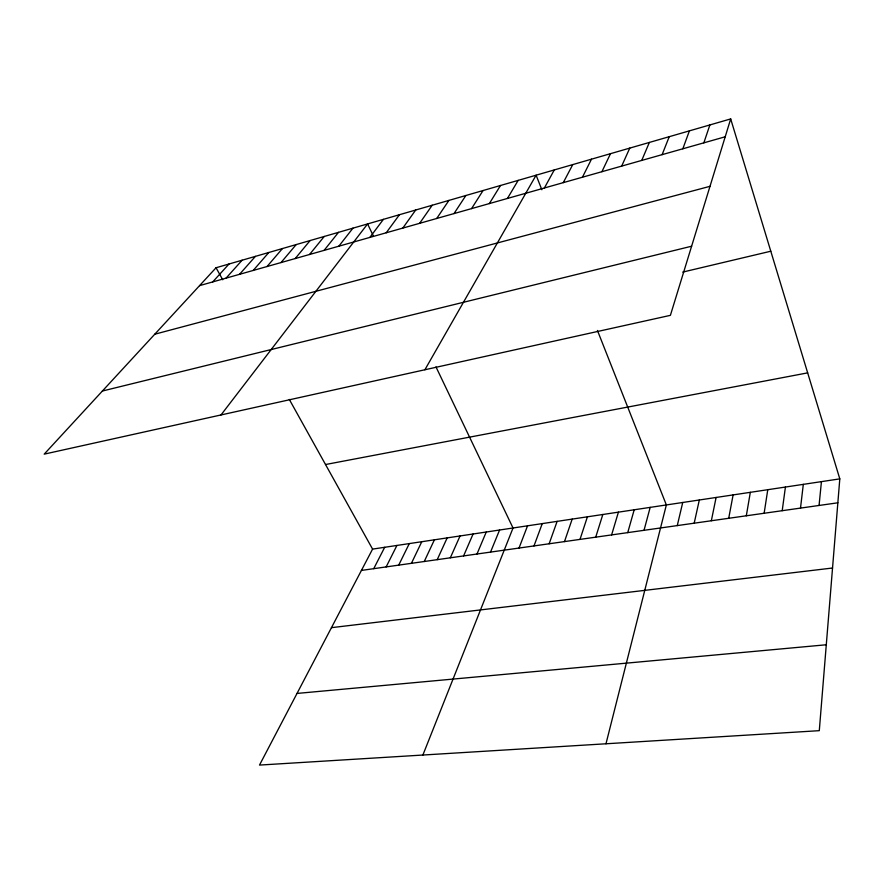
<?xml version="1.0" encoding="UTF-8"?>
<svg xmlns="http://www.w3.org/2000/svg" width="884" height="884" viewBox="0 0 884 884"><rect width="100%" height="100%" fill="white"/><g stroke="black" fill="none" stroke-linecap="round" stroke-linejoin="round"><path stroke-width="1.33" d="M839.8 478.874L819.291 730.67L259.509 765.08L372.584 549.108L839.8 478.874L730.692 118.92L216.05 267.753L44.2 454.144L670.392 315.345L730.692 118.92M819.059 505.471L821.435 481.625M800.506 508.101L803.313 484.355M782.207 510.698L785.423 487.04M764.141 513.261L767.765 489.703M746.317 515.792L750.328 492.322M728.714 518.289L733.112 494.907M711.344 520.753L716.106 497.46M694.194 523.195L699.321 499.99M677.266 525.593L682.735 502.488M605.982 743.787L666.359 504.941L597.44 330.472M644.027 530.312L650.182 507.372M627.728 532.621L634.204 509.781M611.617 534.908L618.413 512.156M595.717 537.174L602.822 514.499M580.003 539.406L587.407 516.82M703.841 142.843L709.885 124.931M564.478 541.605L572.18 519.107M549.141 543.782L557.13 521.372M682.824 148.799L689.409 130.854M533.991 545.936L542.257 523.604M519.019 548.058L527.549 525.814M422.883 755.035L513.029 528.002L435.967 366.882M662.116 154.656L669.232 136.689M490.532 552.102L499.571 530.024M476.984 554.025L486.255 532.024M641.74 160.424L649.353 142.435M463.581 555.926L473.084 534.002M450.332 557.804L460.056 535.958M621.673 166.115L629.773 148.103M437.215 559.671L447.16 537.903M424.243 561.506L434.409 539.815M601.905 171.706L610.49 153.683M411.414 563.329L421.779 541.715M398.717 565.13L409.292 543.594M582.446 177.22L591.484 159.175M386.153 566.92L396.927 545.45M373.722 568.677L384.695 547.295M563.274 182.645L572.755 164.59M544.378 187.994L554.301 169.927M424.884 369.766L536.102 175.187L541.859 189.74M507.438 198.458L518.179 180.38M489.36 203.574L500.499 185.485M471.559 208.624L483.062 190.535M454 213.597L465.879 195.497M436.696 218.492L448.928 200.403M419.635 223.32L432.21 205.232M402.806 228.083L415.723 210.005M386.22 232.779L399.457 214.713M369.866 237.42L383.413 219.354M221 414.95L367.589 223.928L373.335 235.929M338.815 246.205L352.948 228.16M324.096 250.382L338.495 232.337M309.555 254.493L324.229 236.47M295.201 258.559L310.118 240.547M281.024 262.57L296.195 244.57M267.034 266.537L282.438 248.548M253.2 270.449L268.835 252.481M239.542 274.316L255.41 256.371M226.05 278.14L242.128 260.205M212.724 281.919L229.011 264.007M199.552 285.642L725.2 136.788M154.766 334.218L709.996 186.325M102.389 391.026L691.62 246.216M682.713 272.095L770.793 251.222M325.522 464.531L807.667 372.871M361.423 570.423L837.855 502.797M331.456 627.662L832.54 568.014M297.024 693.432L826.286 644.768M216.05 267.753L222.735 279.764M289.3 399.413L372.584 549.108"/></g></svg>
